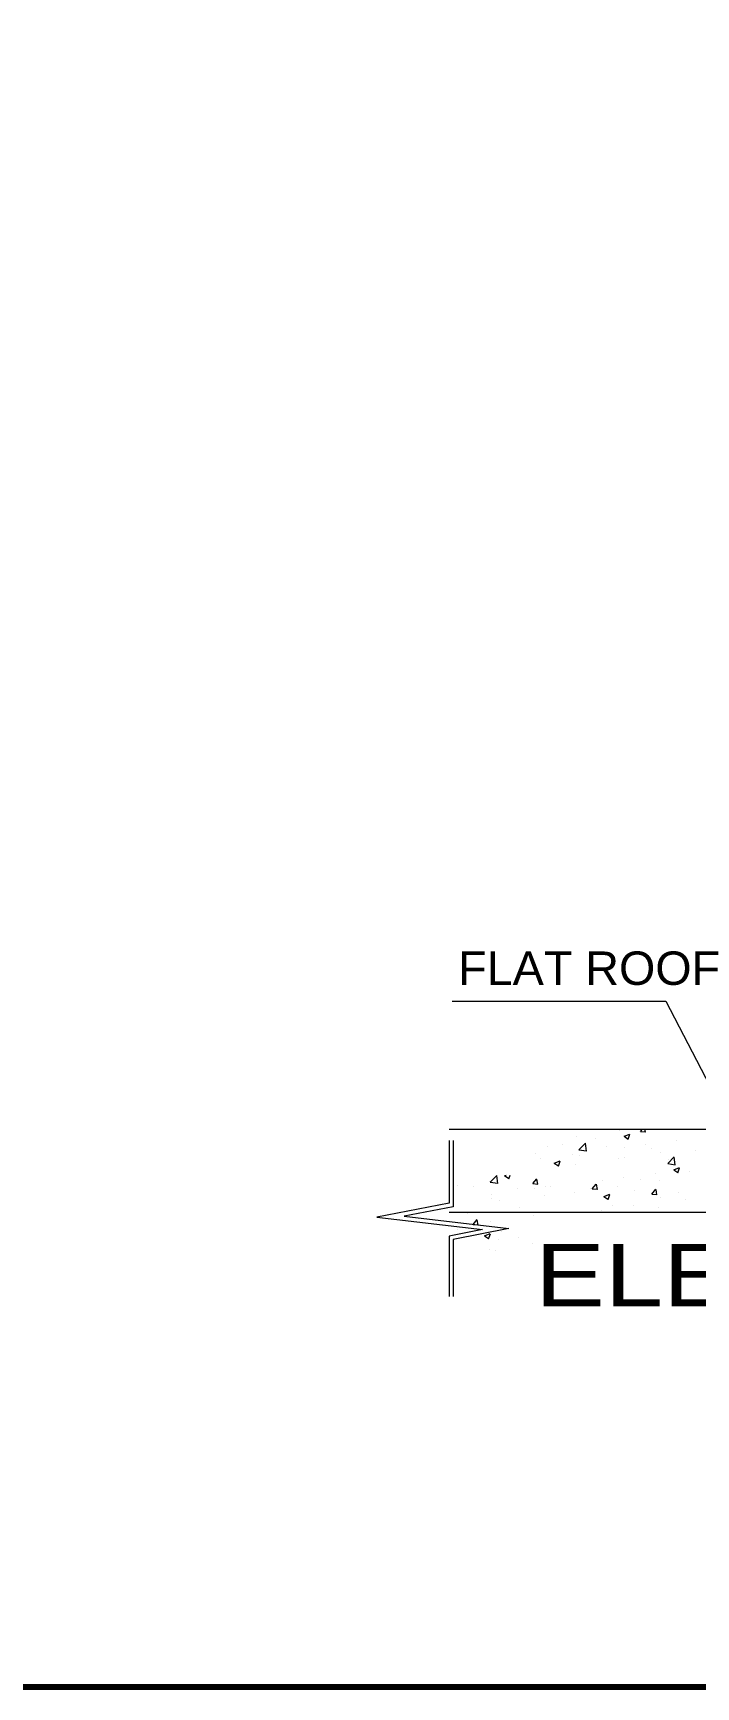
# Model space of a CAD drawing. Header units: millimetres. Extents: x 565 to 912, y 163 to 192.
# Drawn here: x 806.07 to 810.86, y 163.22 to 175.16 of the extents above; entities that cross this region are included whole.
import ezdxf

# ---------------------------------------------------------------- set-up
doc = ezdxf.new("R2010")
doc.units = ezdxf.units.MM
doc.header["$LTSCALE"] = 0.0125
for name, color, linetype, lineweight in [('MARKO', 186, 'Continuous', 80), ('proy', 254, 'Continuous', 0), ('TEXTO', 6, 'Continuous', 15)]:
    doc.layers.add(name, color=color, linetype=linetype, lineweight=lineweight)
doc.styles.add('ARIAL', font='arial.ttf')

msp = doc.modelspace()

# ---------------------------------------------------------------- linework, layer by layer
at = {"layer": 'MARKO'}
msp.add_lwpolyline([(776.97475, 191.71852), (776.97475, 163.21852), (840.56801, 163.21852), (840.56801, 191.71852)], close=True, dxfattribs=at)
at = {"layer": 'proy'}
for p, q in [((809.09572, 168.17031), (810.63924, 168.17031)), ((810.63924, 168.17031), (811.11767, 167.24714)), ((810.30283, 167.23499), (810.30283, 167.23499)), ((810.338, 167.19516), (810.38001, 167.21129)), ((810.36847, 167.17302), (810.38064, 167.20928)), ((810.45571, 167.22919), (810.47076, 167.24714)), ((810.45571, 167.22919), (810.49157, 167.22606)), ((810.48488, 167.24217), (810.48488, 167.24217)), ((810.4922, 167.22404), (810.48794, 167.24714)), ((809.78506, 167.12205), (809.78506, 167.12205)), ((809.89191, 167.13451), (809.89191, 167.13451)), ((809.99119, 167.19001), (809.99119, 167.19001)), ((810.01248, 167.09722), (810.05921, 167.14592)), ((810.01248, 167.09722), (810.06584, 167.08894)), ((810.06646, 167.08718), (810.05983, 167.14416)), ((810.13497, 167.18211), (810.13497, 167.18211)), ((810.21221, 167.12098), (810.21221, 167.12098)), ((810.338, 167.19516), (810.36785, 167.17503)), ((810.34237, 167.11574), (810.34237, 167.11574)), ((810.49257, 167.13551), (810.49257, 167.13551)), ((810.5325, 167.10745), (810.5325, 167.10745)), ((810.71981, 167.16543), (810.71981, 167.16543)), ((810.85279, 167.09391), (810.85279, 167.09391)), ((809.69813, 167.06745), (809.69813, 167.06745)), ((809.7362, 167.03594), (809.7362, 167.03594)), ((809.83387, 167.00164), (809.87588, 167.01777)), ((809.83387, 167.00164), (809.86371, 166.98151)), ((809.86434, 166.9795), (809.8765, 167.01576)), ((809.96344, 167.06585), (809.96344, 167.06585)), ((809.9839, 166.99027), (809.9839, 166.99027)), ((810.01842, 167.05392), (810.01842, 167.05392)), ((810.29553, 167.03526), (810.29553, 167.03526)), ((810.33872, 167.04038), (810.33872, 167.04038)), ((810.60359, 167.0775), (810.60359, 167.0775)), ((810.65283, 166.99791), (810.69956, 167.04661)), ((810.65283, 166.99791), (810.70619, 166.98963)), ((810.65901, 167.02685), (810.65901, 167.02685)), ((810.69614, 166.95359), (810.73815, 166.96972)), ((810.70681, 166.98787), (810.70018, 167.04485)), ((810.72661, 166.93145), (810.73878, 166.9677)), ((809.36491, 166.87054), (809.36491, 166.87054)), ((809.37214, 166.86415), (809.41887, 166.91286)), ((809.37214, 166.86415), (809.4255, 166.85588)), ((809.42612, 166.85411), (809.41949, 166.91109)), ((809.47572, 166.91084), (809.48594, 166.91476)), ((809.47572, 166.91084), (809.50557, 166.8907)), ((809.50619, 166.88869), (809.51494, 166.91476)), ((809.67825, 166.85318), (809.70717, 166.88765)), ((809.67825, 166.85318), (809.71411, 166.85004)), ((809.71474, 166.84802), (809.7078, 166.88563)), ((810.1086, 166.81553), (810.13753, 166.85)), ((810.14509, 166.81037), (810.13815, 166.84798)), ((810.18453, 166.87909), (810.18453, 166.87909)), ((810.33473, 166.89887), (810.33473, 166.89887)), ((810.46011, 166.88417), (810.46011, 166.88417)), ((810.56197, 166.92878), (810.56197, 166.92878)), ((810.5963, 166.87777), (810.5963, 166.87777)), ((810.69614, 166.95359), (810.72599, 166.93346)), ((810.81002, 166.94424), (810.81002, 166.94424)), ((809.13767, 166.84063), (809.13767, 166.84063)), ((809.25133, 166.8292), (809.25133, 166.8292)), ((809.37784, 166.7486), (809.37784, 166.7486)), ((809.38007, 166.77697), (809.38007, 166.77697)), ((809.43514, 166.72961), (809.43514, 166.72961)), ((809.57162, 166.81567), (809.57162, 166.81567)), ((809.68813, 166.81922), (809.68813, 166.81922)), ((809.76028, 166.76405), (809.76028, 166.76405)), ((809.77254, 166.82953), (809.77254, 166.82953)), ((809.8056, 166.8292), (809.8056, 166.8292)), ((809.9766, 166.79053), (809.9766, 166.79053)), ((810.09284, 166.81599), (810.09284, 166.81599)), ((810.1086, 166.81553), (810.14446, 166.81239)), ((810.1102, 166.82411), (810.1102, 166.82411)), ((810.19201, 166.76007), (810.23402, 166.7762)), ((810.19201, 166.76007), (810.22186, 166.73994)), ((810.22248, 166.73793), (810.23465, 166.77419)), ((810.28824, 166.83552), (810.28824, 166.83552)), ((810.41313, 166.80246), (810.41313, 166.80246)), ((810.53896, 166.77788), (810.56788, 166.81235)), ((810.53896, 166.77788), (810.57482, 166.77474)), ((810.57545, 166.77272), (810.56851, 166.81033)), ((810.60388, 166.75243), (810.60388, 166.75243)), ((810.73342, 166.78893), (810.73342, 166.78893)), ((810.78306, 166.74202), (810.78306, 166.74202)), ((809.20706, 166.6339), (809.20706, 166.6339)), ((809.58599, 166.68378), (809.58599, 166.68378)), ((809.68084, 166.61948), (809.68084, 166.61948)), ((810.17689, 166.66222), (810.17689, 166.66222)), ((810.25396, 166.69237), (810.25396, 166.69237)), ((810.40413, 166.69214), (810.40413, 166.69214)), ((810.589, 166.67803), (810.589, 166.67803)), ((809.13196, 166.52421), (809.13196, 166.52421)), ((809.24789, 166.55845), (809.27681, 166.59293)), ((809.24789, 166.55845), (809.28375, 166.55532)), ((809.28438, 166.5533), (809.27744, 166.59091)), ((809.32973, 166.47575), (809.37174, 166.49187)), ((809.3602, 166.4536), (809.37237, 166.48986)), ((809.37277, 166.57724), (809.37277, 166.57724)), ((809.45225, 166.51068), (809.45225, 166.51068)), ((809.32973, 166.47575), (809.35958, 166.45561)), ((809.36548, 166.3775), (809.36548, 166.3775)), ((809.41037, 166.37161), (809.41037, 166.37161)), ((809.42815, 166.44714), (809.42815, 166.44714)), ((809.57836, 166.46691), (809.57836, 166.46691)), ((809.67354, 166.41975), (809.67354, 166.41975))]:
    msp.add_line(p, q, dxfattribs=at)
at = {"layer": 'proy', "linetype": 'ByBlock', "ltscale": 0.5}
for p, q in [((809.07486, 167.24714), (819.17494, 167.24714)), ((809.07486, 167.16335), (809.07486, 166.71076)), ((809.10486, 167.16335), (809.10486, 166.68601)), ((809.07486, 166.71076), (808.55331, 166.60987)), ((808.55331, 166.60987), (809.31471, 166.52188)), ((809.10486, 166.68601), (808.74993, 166.61735)), ((808.74993, 166.61735), (809.50603, 166.52996)), ((809.07486, 166.64714), (819.17494, 166.64714)), ((809.31471, 166.52188), (809.07486, 166.47336)), ((809.50603, 166.52996), (809.10486, 166.44882)), ((809.07486, 166.47336), (809.07486, 166.03774)), ((809.10486, 166.44882), (809.10486, 166.03774))]:
    msp.add_line(p, q, dxfattribs=at)

# ---------------------------------------------------------------- texts
at = {"layer": 'proy', "style": 'ARIAL'}
msp.add_text('FLAT ROOF', height=0.241313, dxfattribs=at).set_placement((809.14016, 168.2883))
at = {"layer": 'TEXTO', "color": 6, "style": 'ARIAL', "width": 1.2}
msp.add_text('ELEVATED RESERVOIR', height=0.45, dxfattribs=at).set_placement((809.69616, 165.96716))

doc.saveas('drawing.dxf')
